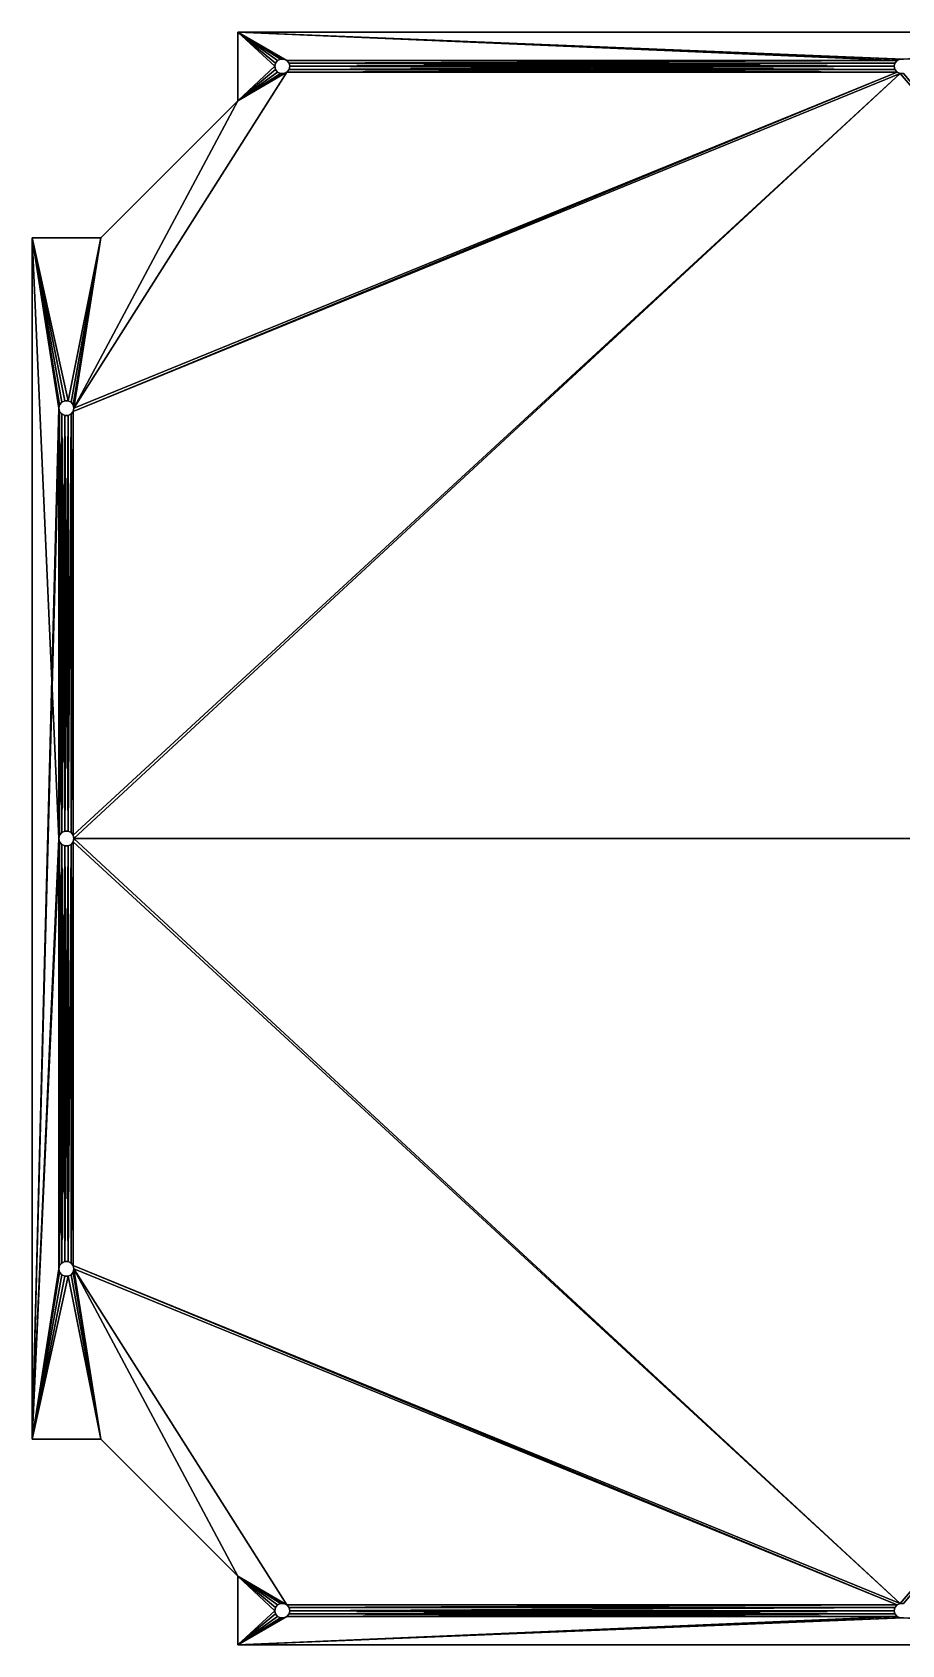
# Model space of a CAD drawing. Extents: x -382 to 382, y -355 to 355.
# Drawn here: x -382 to 0, y -355 to 355 of the extents above; entities that cross this region are included whole.
import ezdxf

# ---------------------------------------------------------------- set-up
doc = ezdxf.new("R2010")
doc.units = 0
doc.layers.get('0').update_dxf_attribs({"linetype": 'CONTINUOUS'})

msp = doc.modelspace()

# ---------------------------------------------------------------- linework, layer by layer
for points in [[(-292, 355, -4), (-270.441986, 342.579987, -4), (-271.765991, 343.21701, -4)], [(-292, 355, -4), (-271.765991, 343.21701, -4), (-273.234009, 343.21701, -4)], [(-292, 355, -4), (-273.234009, 343.21701, -4), (-274.558014, 342.579987, -4)], [(-292, 355, -4), (-274.558014, 342.579987, -4), (-275.472992, 341.432007, -4)], [(-292, 355, -4), (-275.472992, 341.432007, -4), (-275.799988, 340, -4)], [(-292, 355, -4), (-0.7343, 343.21701, -4), (-2.0575, 342.579987, -4)], [(-292, 355, -4), (-2.0575, 342.579987, -4), (-270.441986, 342.579987, -4)], [(-292, 324.796997, -4), (-292, 355, -4), (-275.799988, 340, -4)], [(-292, 355, -4), (292, 355, -4), (0.7343, 343.21701, -4)], [(-292, 355, -4), (0.7343, 343.21701, -4), (-0.7343, 343.21701, -4)], [(-275.799988, 340), (-292, 355), (-292, 324.796997)], [(-275.472992, 341.432007), (-292, 355), (-275.799988, 340)], [(-274.558014, 342.579987), (-292, 355), (-275.472992, 341.432007)], [(-273.234009, 343.21701), (-292, 355), (-274.558014, 342.579987)], [(-271.765991, 343.21701), (-292, 355), (-273.234009, 343.21701)], [(-270.441986, 342.579987), (-292, 355), (-271.765991, 343.21701)], [(-2.0575, 342.579987), (-292, 355), (-270.441986, 342.579987)], [(-0.7343, 343.21701), (-292, 355), (-2.0575, 342.579987)], [(292, 355), (-292, 355), (-0.7343, 343.21701)], [(-292, 355), (-292, 355, -4), (-292, 324.796997, -4)], [(-292, 355), (-292, 324.796997, -4), (-292, 324.796997)], [(292, 355), (-292, 355, -4), (-292, 355)], [(292, 355, -4), (-292, 355, -4), (292, 355)], [(292, 355), (-0.7343, 343.21701), (0.7343, 343.21701)], [(-275.799988, 340, -4), (-275.472992, 341.432007, -4), (-275.799988, 340)], [(-275.799988, 340), (-275.472992, 341.432007, -4), (-275.472992, 341.432007)], [(-275.472992, 341.432007), (-274.558014, 342.579987, -4), (-274.558014, 342.579987)], [(-275.472992, 341.432007, -4), (-274.558014, 342.579987, -4), (-275.472992, 341.432007)], [(-274.558014, 342.579987), (-273.234009, 343.21701, -4), (-273.234009, 343.21701)], [(-274.558014, 342.579987, -4), (-273.234009, 343.21701, -4), (-274.558014, 342.579987)], [(-273.234009, 343.21701), (-271.765991, 343.21701, -4), (-271.765991, 343.21701)], [(-273.234009, 343.21701, -4), (-271.765991, 343.21701, -4), (-273.234009, 343.21701)], [(-271.765991, 343.21701), (-270.441986, 342.579987, -4), (-270.441986, 342.579987)], [(-271.765991, 343.21701, -4), (-270.441986, 342.579987, -4), (-271.765991, 343.21701)], [(-270.441986, 342.579987), (-269.527008, 341.432007, -4), (-269.527008, 341.432007)], [(-270.441986, 342.579987, -4), (-269.527008, 341.432007, -4), (-270.441986, 342.579987)], [(-269.527008, 341.432007, -4), (-270.441986, 342.579987, -4), (-2.0575, 342.579987, -4)], [(-2.0575, 342.579987), (-270.441986, 342.579987), (-269.527008, 341.432007)], [(-269.527008, 341.432007, -4), (-2.0575, 342.579987, -4), (-2.9732, 341.432007, -4)], [(-2.0575, 342.579987), (-269.527008, 341.432007), (-2.9732, 341.432007)], [(-269.527008, 341.432007), (-269.527008, 341.432007, -4), (-269.200012, 340)], [(-269.527008, 341.432007, -4), (-269.200012, 340, -4), (-269.200012, 340)], [(-269.527008, 341.432007, -4), (-2.9732, 341.432007, -4), (-3.3, 340, -4)], [(-269.200012, 340, -4), (-269.527008, 341.432007, -4), (-3.3, 340, -4)], [(-2.9732, 341.432007), (-269.527008, 341.432007), (-269.200012, 340)], [(-2.9732, 341.432007), (-269.200012, 340), (-3.3, 340)], [(-3.3, 340, -4), (-2.9732, 341.432007, -4), (-3.3, 340)], [(-3.3, 340), (-2.9732, 341.432007, -4), (-2.9732, 341.432007)], [(-2.9732, 341.432007), (-2.0575, 342.579987, -4), (-2.0575, 342.579987)], [(-2.9732, 341.432007, -4), (-2.0575, 342.579987, -4), (-2.9732, 341.432007)], [(-2.0575, 342.579987), (-0.7343, 343.21701, -4), (-0.7343, 343.21701)], [(-2.0575, 342.579987, -4), (-0.7343, 343.21701, -4), (-2.0575, 342.579987)], [(-0.7343, 343.21701), (0.7343, 343.21701, -4), (0.7343, 343.21701)], [(-0.7343, 343.21701, -4), (0.7343, 343.21701, -4), (-0.7343, 343.21701)], [(-364.527008, 188.067993, -4), (-364.200012, 189.5, -4), (-2.0575, 337.420013, -4)], [(-364.527008, 188.067993, -4), (-2.0575, 337.420013, -4), (-0.7343, 336.78299, -4)], [(-2.0575, 337.420013), (-364.200012, 189.5), (-364.527008, 188.067993)], [(-0.7343, 336.78299), (-2.0575, 337.420013), (-364.527008, 188.067993)], [(-364.527008, 1.4318, -4), (-364.527008, 188.067993, -4), (-0.7343, 336.78299, -4)], [(-364.200012, 0, -4), (-364.527008, 1.4318, -4), (-0.7343, 336.78299, -4)], [(-0.7343, 336.78299), (-364.527008, 1.4318), (-364.200012, 0)], [(-0.7343, 336.78299), (-364.527008, 188.067993), (-364.527008, 1.4318)], [(-364.200012, 189.5, -4), (-270.441986, 337.420013, -4), (-2.0575, 337.420013, -4)], [(-364.200012, 189.5, -4), (-292, 324.796997, -4), (-270.441986, 337.420013, -4)], [(-270.441986, 337.420013), (-292, 324.796997), (-364.200012, 189.5)], [(-2.0575, 337.420013), (-270.441986, 337.420013), (-364.200012, 189.5)], [(-364.200012, 0, -4), (-0.7343, 336.78299, -4), (287.200012, 0, -4)], [(-0.7343, 336.78299), (-364.200012, 0), (287.200012, 0)], [(-292, 324.796997, -4), (-275.799988, 340, -4), (-275.472992, 338.567993, -4)], [(-275.799988, 340), (-292, 324.796997), (-275.472992, 338.567993)], [(-292, 324.796997, -4), (-275.472992, 338.567993, -4), (-274.558014, 337.420013, -4)], [(-275.472992, 338.567993), (-292, 324.796997), (-274.558014, 337.420013)], [(-292, 324.796997, -4), (-274.558014, 337.420013, -4), (-273.234009, 336.78299, -4)], [(-292, 324.796997, -4), (-271.765991, 336.78299, -4), (-270.441986, 337.420013, -4)], [(-273.234009, 336.78299), (-274.558014, 337.420013), (-292, 324.796997)], [(-270.441986, 337.420013), (-271.765991, 336.78299), (-292, 324.796997)], [(-292, 324.796997, -4), (-273.234009, 336.78299, -4), (-271.765991, 336.78299, -4)], [(-271.765991, 336.78299), (-273.234009, 336.78299), (-292, 324.796997)], [(-275.472992, 338.567993), (-275.472992, 338.567993, -4), (-275.799988, 340)], [(-275.472992, 338.567993, -4), (-275.799988, 340, -4), (-275.799988, 340)], [(-274.558014, 337.420013), (-275.472992, 338.567993, -4), (-275.472992, 338.567993)], [(-274.558014, 337.420013, -4), (-275.472992, 338.567993, -4), (-274.558014, 337.420013)], [(-273.234009, 336.78299), (-274.558014, 337.420013, -4), (-274.558014, 337.420013)], [(-273.234009, 336.78299, -4), (-274.558014, 337.420013, -4), (-273.234009, 336.78299)], [(-271.765991, 336.78299), (-273.234009, 336.78299, -4), (-273.234009, 336.78299)], [(-271.765991, 336.78299, -4), (-273.234009, 336.78299, -4), (-271.765991, 336.78299)], [(-270.441986, 337.420013), (-271.765991, 336.78299, -4), (-271.765991, 336.78299)], [(-270.441986, 337.420013, -4), (-271.765991, 336.78299, -4), (-270.441986, 337.420013)], [(-270.441986, 337.420013, -4), (-2.9732, 338.567993, -4), (-2.0575, 337.420013, -4)], [(-270.441986, 337.420013, -4), (-269.527008, 338.567993, -4), (-2.9732, 338.567993, -4)], [(-2.0575, 337.420013), (-269.527008, 338.567993), (-270.441986, 337.420013)], [(-269.527008, 338.567993), (-270.441986, 337.420013, -4), (-270.441986, 337.420013)], [(-269.527008, 338.567993, -4), (-270.441986, 337.420013, -4), (-269.527008, 338.567993)], [(-269.527008, 338.567993, -4), (-269.200012, 340, -4), (-2.9732, 338.567993, -4)], [(-3.3, 340), (-269.200012, 340), (-269.527008, 338.567993)], [(-3.3, 340), (-269.527008, 338.567993), (-2.9732, 338.567993)], [(-269.200012, 340, -4), (-269.527008, 338.567993, -4), (-269.200012, 340)], [(-269.200012, 340), (-269.527008, 338.567993, -4), (-269.527008, 338.567993)], [(-2.9732, 338.567993), (-269.527008, 338.567993), (-2.0575, 337.420013)], [(-269.200012, 340, -4), (-3.3, 340, -4), (-2.9732, 338.567993, -4)], [(-2.9732, 338.567993), (-2.9732, 338.567993, -4), (-3.3, 340)], [(-2.9732, 338.567993, -4), (-3.3, 340, -4), (-3.3, 340)], [(-2.0575, 337.420013), (-2.9732, 338.567993, -4), (-2.9732, 338.567993)], [(-2.0575, 337.420013, -4), (-2.9732, 338.567993, -4), (-2.0575, 337.420013)], [(-0.7343, 336.78299), (-2.0575, 337.420013, -4), (-2.0575, 337.420013)], [(-0.7343, 336.78299, -4), (-2.0575, 337.420013, -4), (-0.7343, 336.78299)], [(287.200012, 0, -4), (-0.7343, 336.78299, -4), (0.7343, 336.78299, -4)], [(0.7343, 336.78299), (-0.7343, 336.78299), (287.200012, 0)], [(0.7343, 336.78299), (-0.7343, 336.78299, -4), (-0.7343, 336.78299)], [(0.7343, 336.78299, -4), (-0.7343, 336.78299, -4), (0.7343, 336.78299)], [(-364.200012, 189.5, -4), (-352.296997, 264.5, -4), (-292, 324.796997, -4)], [(-292, 324.796997), (-352.296997, 264.5), (-364.200012, 189.5)], [(-292, 324.796997), (-292, 324.796997, -4), (-352.296997, 264.5, -4)], [(-292, 324.796997), (-352.296997, 264.5, -4), (-352.296997, 264.5)], [(-366.765991, 192.716995, -4), (-382.5, 264.5, -4), (-352.296997, 264.5, -4)], [(-368.234009, 192.716995, -4), (-382.5, 264.5, -4), (-366.765991, 192.716995, -4)], [(-369.558014, 192.080002, -4), (-382.5, 264.5, -4), (-368.234009, 192.716995, -4)], [(-370.472992, 190.932007, -4), (-382.5, 264.5, -4), (-369.558014, 192.080002, -4)], [(-370.799988, 189.5, -4), (-382.5, 264.5, -4), (-370.472992, 190.932007, -4)], [(-382.5, -264.5, -4), (-382.5, 264.5, -4), (-370.799988, 189.5, -4)], [(-382.5, 264.5), (-370.799988, 189.5), (-370.472992, 190.932007)], [(-382.5, 264.5), (-370.472992, 190.932007), (-369.558014, 192.080002)], [(-382.5, 264.5), (-369.558014, 192.080002), (-368.234009, 192.716995)], [(-382.5, 264.5), (-368.234009, 192.716995), (-366.765991, 192.716995)], [(-382.5, 264.5), (-370.799988, 0), (-370.799988, 189.5)], [(-352.296997, 264.5), (-382.5, 264.5), (-366.765991, 192.716995)], [(-382.5, 264.5), (-382.5, -264.5), (-370.799988, 0)], [(-352.296997, 264.5, -4), (-382.5, 264.5), (-352.296997, 264.5)], [(-352.296997, 264.5, -4), (-382.5, 264.5, -4), (-382.5, 264.5)], [(-382.5, 264.5, -4), (-382.5, -264.5, -4), (-382.5, -264.5)], [(-382.5, 264.5), (-382.5, 264.5, -4), (-382.5, -264.5)], [(-366.765991, 192.716995, -4), (-352.296997, 264.5, -4), (-365.441986, 192.080002, -4)], [(-352.296997, 264.5), (-366.765991, 192.716995), (-365.441986, 192.080002)], [(-364.527008, 190.932007, -4), (-365.441986, 192.080002, -4), (-352.296997, 264.5, -4)], [(-352.296997, 264.5), (-365.441986, 192.080002), (-364.527008, 190.932007)], [(-364.200012, 189.5, -4), (-364.527008, 190.932007, -4), (-352.296997, 264.5, -4)], [(-352.296997, 264.5), (-364.527008, 190.932007), (-364.200012, 189.5)], [(-370.472992, 190.932007), (-369.558014, 192.080002, -4), (-369.558014, 192.080002)], [(-370.472992, 190.932007, -4), (-369.558014, 192.080002, -4), (-370.472992, 190.932007)], [(-369.558014, 192.080002), (-368.234009, 192.716995, -4), (-368.234009, 192.716995)], [(-369.558014, 192.080002, -4), (-368.234009, 192.716995, -4), (-369.558014, 192.080002)], [(-368.234009, 192.716995), (-366.765991, 192.716995, -4), (-366.765991, 192.716995)], [(-368.234009, 192.716995, -4), (-366.765991, 192.716995, -4), (-368.234009, 192.716995)], [(-366.765991, 192.716995), (-365.441986, 192.080002, -4), (-365.441986, 192.080002)], [(-366.765991, 192.716995, -4), (-365.441986, 192.080002, -4), (-366.765991, 192.716995)], [(-365.441986, 192.080002), (-364.527008, 190.932007, -4), (-364.527008, 190.932007)], [(-365.441986, 192.080002, -4), (-364.527008, 190.932007, -4), (-365.441986, 192.080002)], [(-382.5, -264.5, -4), (-370.799988, 189.5, -4), (-370.472992, 188.067993, -4)], [(-382.5, -264.5, -4), (-370.472992, 188.067993, -4), (-370.799988, 0, -4)], [(-370.799988, 189.5, -4), (-370.472992, 190.932007, -4), (-370.799988, 189.5)], [(-370.799988, 189.5), (-370.472992, 190.932007, -4), (-370.472992, 190.932007)], [(-370.799988, 189.5), (-370.799988, 0), (-370.472992, 188.067993)], [(-370.472992, 188.067993), (-370.472992, 188.067993, -4), (-370.799988, 189.5)], [(-370.472992, 188.067993, -4), (-370.799988, 189.5, -4), (-370.799988, 189.5)], [(-370.799988, 0, -4), (-370.472992, 188.067993, -4), (-370.472992, 1.4318, -4)], [(-370.472992, 188.067993), (-370.799988, 0), (-370.472992, 1.4318)], [(-370.472992, 1.4318, -4), (-370.472992, 188.067993, -4), (-369.558014, 186.919998, -4)], [(-370.472992, 188.067993), (-369.558014, 2.58), (-369.558014, 186.919998)], [(-370.472992, 188.067993), (-370.472992, 1.4318), (-369.558014, 2.58)], [(-369.558014, 186.919998), (-370.472992, 188.067993, -4), (-370.472992, 188.067993)], [(-369.558014, 186.919998, -4), (-370.472992, 188.067993, -4), (-369.558014, 186.919998)], [(-370.472992, 1.4318, -4), (-369.558014, 186.919998, -4), (-369.558014, 2.58, -4)], [(-368.234009, 3.2173, -4), (-369.558014, 186.919998, -4), (-368.234009, 186.283005, -4)], [(-369.558014, 2.58, -4), (-369.558014, 186.919998, -4), (-368.234009, 3.2173, -4)], [(-368.234009, 186.283005), (-369.558014, 186.919998), (-369.558014, 2.58)], [(-368.234009, 186.283005), (-369.558014, 186.919998, -4), (-369.558014, 186.919998)], [(-368.234009, 186.283005, -4), (-369.558014, 186.919998, -4), (-368.234009, 186.283005)], [(-368.234009, 186.283005), (-369.558014, 2.58), (-368.234009, 3.2173)], [(-366.765991, 3.2173, -4), (-368.234009, 186.283005, -4), (-366.765991, 186.283005, -4)], [(-368.234009, 3.2173, -4), (-368.234009, 186.283005, -4), (-366.765991, 3.2173, -4)], [(-366.765991, 186.283005), (-368.234009, 186.283005), (-368.234009, 3.2173)], [(-366.765991, 186.283005), (-368.234009, 3.2173), (-366.765991, 3.2173)], [(-366.765991, 186.283005), (-368.234009, 186.283005, -4), (-368.234009, 186.283005)], [(-366.765991, 186.283005, -4), (-368.234009, 186.283005, -4), (-366.765991, 186.283005)], [(-366.765991, 3.2173, -4), (-366.765991, 186.283005, -4), (-365.441986, 186.919998, -4)], [(-366.765991, 3.2173, -4), (-365.441986, 186.919998, -4), (-365.441986, 2.58, -4)], [(-365.441986, 186.919998), (-366.765991, 3.2173), (-365.441986, 2.58)], [(-365.441986, 186.919998), (-366.765991, 186.283005), (-366.765991, 3.2173)], [(-365.441986, 186.919998), (-366.765991, 186.283005, -4), (-366.765991, 186.283005)], [(-365.441986, 186.919998, -4), (-366.765991, 186.283005, -4), (-365.441986, 186.919998)], [(-364.527008, 1.4318, -4), (-365.441986, 186.919998, -4), (-364.527008, 188.067993, -4)], [(-364.527008, 188.067993), (-365.441986, 186.919998), (-364.527008, 1.4318)], [(-364.527008, 188.067993), (-365.441986, 186.919998, -4), (-365.441986, 186.919998)], [(-364.527008, 188.067993, -4), (-365.441986, 186.919998, -4), (-364.527008, 188.067993)], [(-364.527008, 1.4318, -4), (-365.441986, 2.58, -4), (-365.441986, 186.919998, -4)], [(-365.441986, 186.919998), (-365.441986, 2.58), (-364.527008, 1.4318)], [(-364.527008, 190.932007), (-364.527008, 190.932007, -4), (-364.200012, 189.5)], [(-364.527008, 190.932007, -4), (-364.200012, 189.5, -4), (-364.200012, 189.5)], [(-364.200012, 189.5, -4), (-364.527008, 188.067993, -4), (-364.200012, 189.5)], [(-364.200012, 189.5), (-364.527008, 188.067993, -4), (-364.527008, 188.067993)], [(-382.5, -264.5, -4), (-370.799988, 0, -4), (-370.472992, -1.4318, -4)], [(-370.799988, 0), (-382.5, -264.5), (-370.799988, -189.5)], [(-370.799988, 0, -4), (-370.472992, 1.4318, -4), (-370.799988, 0)], [(-370.799988, 0), (-370.472992, 1.4318, -4), (-370.472992, 1.4318)], [(-370.799988, 0), (-370.799988, -189.5), (-370.472992, -188.067993)], [(-370.799988, 0), (-370.472992, -188.067993), (-370.472992, -1.4318)], [(-370.472992, -1.4318), (-370.472992, -1.4318, -4), (-370.799988, 0)], [(-370.472992, -1.4318, -4), (-370.799988, 0, -4), (-370.799988, 0)], [(-370.472992, 1.4318), (-369.558014, 2.58, -4), (-369.558014, 2.58)], [(-370.472992, 1.4318, -4), (-369.558014, 2.58, -4), (-370.472992, 1.4318)], [(-369.558014, 2.58), (-368.234009, 3.2173, -4), (-368.234009, 3.2173)], [(-369.558014, 2.58, -4), (-368.234009, 3.2173, -4), (-369.558014, 2.58)], [(-368.234009, 3.2173), (-366.765991, 3.2173, -4), (-366.765991, 3.2173)], [(-368.234009, 3.2173, -4), (-366.765991, 3.2173, -4), (-368.234009, 3.2173)], [(-366.765991, 3.2173), (-365.441986, 2.58, -4), (-365.441986, 2.58)], [(-366.765991, 3.2173, -4), (-365.441986, 2.58, -4), (-366.765991, 3.2173)], [(-365.441986, 2.58), (-364.527008, 1.4318, -4), (-364.527008, 1.4318)], [(-365.441986, 2.58, -4), (-364.527008, 1.4318, -4), (-365.441986, 2.58)], [(-364.527008, 1.4318), (-364.527008, 1.4318, -4), (-364.200012, 0)], [(-364.527008, 1.4318, -4), (-364.200012, 0, -4), (-364.200012, 0)], [(-364.527008, -1.4318, -4), (-364.200012, 0, -4), (-0.7343, -336.78299, -4)], [(-0.7343, -336.78299), (-364.200012, 0), (-364.527008, -1.4318)], [(-364.200012, 0, -4), (-364.527008, -1.4318, -4), (-364.200012, 0)], [(-364.200012, 0), (-364.527008, -1.4318, -4), (-364.527008, -1.4318)], [(-364.200012, 0, -4), (287.200012, 0, -4), (-0.7343, -336.78299, -4)], [(287.200012, 0), (-364.200012, 0), (-0.7343, -336.78299)], [(-0.7343, -336.78299, -4), (287.200012, 0, -4), (0.7343, -336.78299, -4)], [(287.200012, 0), (-0.7343, -336.78299), (0.7343, -336.78299)], [(-382.5, -264.5, -4), (-370.472992, -1.4318, -4), (-370.799988, -189.5, -4)], [(-370.799988, -189.5, -4), (-370.472992, -1.4318, -4), (-370.472992, -188.067993, -4)], [(-370.472992, -188.067993, -4), (-370.472992, -1.4318, -4), (-369.558014, -2.58, -4)], [(-370.472992, -1.4318), (-370.472992, -188.067993), (-369.558014, -186.919998)], [(-370.472992, -1.4318), (-369.558014, -186.919998), (-369.558014, -2.58)], [(-369.558014, -2.58), (-370.472992, -1.4318, -4), (-370.472992, -1.4318)], [(-369.558014, -2.58, -4), (-370.472992, -1.4318, -4), (-369.558014, -2.58)], [(-370.472992, -188.067993, -4), (-369.558014, -2.58, -4), (-369.558014, -186.919998, -4)], [(-368.234009, -186.283005, -4), (-369.558014, -2.58, -4), (-368.234009, -3.2173, -4)], [(-369.558014, -186.919998, -4), (-369.558014, -2.58, -4), (-368.234009, -186.283005, -4)], [(-368.234009, -3.2173), (-369.558014, -2.58), (-369.558014, -186.919998)], [(-368.234009, -3.2173), (-369.558014, -2.58, -4), (-369.558014, -2.58)], [(-368.234009, -3.2173, -4), (-369.558014, -2.58, -4), (-368.234009, -3.2173)], [(-368.234009, -3.2173), (-369.558014, -186.919998), (-368.234009, -186.283005)], [(-366.765991, -186.283005, -4), (-368.234009, -3.2173, -4), (-366.765991, -3.2173, -4)], [(-368.234009, -186.283005, -4), (-368.234009, -3.2173, -4), (-366.765991, -186.283005, -4)], [(-366.765991, -3.2173), (-368.234009, -186.283005), (-366.765991, -186.283005)], [(-366.765991, -3.2173), (-368.234009, -3.2173), (-368.234009, -186.283005)], [(-366.765991, -3.2173), (-368.234009, -3.2173, -4), (-368.234009, -3.2173)], [(-366.765991, -3.2173, -4), (-368.234009, -3.2173, -4), (-366.765991, -3.2173)], [(-366.765991, -186.283005, -4), (-365.441986, -2.58, -4), (-365.441986, -186.919998, -4)], [(-366.765991, -186.283005, -4), (-366.765991, -3.2173, -4), (-365.441986, -2.58, -4)], [(-365.441986, -2.58), (-366.765991, -3.2173), (-366.765991, -186.283005)], [(-365.441986, -2.58), (-366.765991, -186.283005), (-365.441986, -186.919998)], [(-365.441986, -2.58), (-366.765991, -3.2173, -4), (-366.765991, -3.2173)], [(-365.441986, -2.58, -4), (-366.765991, -3.2173, -4), (-365.441986, -2.58)], [(-364.527008, -188.067993, -4), (-365.441986, -2.58, -4), (-364.527008, -1.4318, -4)], [(-364.527008, -1.4318), (-365.441986, -2.58), (-365.441986, -186.919998)], [(-364.527008, -1.4318), (-365.441986, -186.919998), (-364.527008, -188.067993)], [(-364.527008, -1.4318), (-365.441986, -2.58, -4), (-365.441986, -2.58)], [(-364.527008, -1.4318, -4), (-365.441986, -2.58, -4), (-364.527008, -1.4318)], [(-364.527008, -188.067993, -4), (-365.441986, -186.919998, -4), (-365.441986, -2.58, -4)], [(-364.527008, -188.067993, -4), (-364.527008, -1.4318, -4), (-0.7343, -336.78299, -4)], [(-0.7343, -336.78299), (-364.527008, -1.4318), (-364.527008, -188.067993)], [(-382.5, -264.5, -4), (-370.799988, -189.5, -4), (-370.472992, -190.932007, -4)], [(-370.799988, -189.5), (-382.5, -264.5), (-370.472992, -190.932007)], [(-382.5, -264.5, -4), (-370.472992, -190.932007, -4), (-369.558014, -192.080002, -4)], [(-370.472992, -190.932007), (-382.5, -264.5), (-369.558014, -192.080002)], [(-370.799988, -189.5, -4), (-370.472992, -188.067993, -4), (-370.799988, -189.5)], [(-370.799988, -189.5), (-370.472992, -188.067993, -4), (-370.472992, -188.067993)], [(-370.472992, -190.932007), (-370.472992, -190.932007, -4), (-370.799988, -189.5)], [(-370.472992, -190.932007, -4), (-370.799988, -189.5, -4), (-370.799988, -189.5)], [(-370.472992, -188.067993), (-369.558014, -186.919998, -4), (-369.558014, -186.919998)], [(-370.472992, -188.067993, -4), (-369.558014, -186.919998, -4), (-370.472992, -188.067993)], [(-369.558014, -192.080002), (-370.472992, -190.932007, -4), (-370.472992, -190.932007)], [(-369.558014, -192.080002, -4), (-370.472992, -190.932007, -4), (-369.558014, -192.080002)], [(-369.558014, -186.919998), (-368.234009, -186.283005, -4), (-368.234009, -186.283005)], [(-369.558014, -186.919998, -4), (-368.234009, -186.283005, -4), (-369.558014, -186.919998)], [(-368.234009, -186.283005), (-366.765991, -186.283005, -4), (-366.765991, -186.283005)], [(-368.234009, -186.283005, -4), (-366.765991, -186.283005, -4), (-368.234009, -186.283005)], [(-366.765991, -186.283005), (-365.441986, -186.919998, -4), (-365.441986, -186.919998)], [(-366.765991, -186.283005, -4), (-365.441986, -186.919998, -4), (-366.765991, -186.283005)], [(-365.441986, -186.919998), (-364.527008, -188.067993, -4), (-364.527008, -188.067993)], [(-365.441986, -186.919998, -4), (-364.527008, -188.067993, -4), (-365.441986, -186.919998)], [(-352.296997, -264.5, -4), (-365.441986, -192.080002, -4), (-364.527008, -190.932007, -4)], [(-364.527008, -190.932007), (-365.441986, -192.080002), (-352.296997, -264.5)], [(-364.527008, -190.932007), (-365.441986, -192.080002, -4), (-365.441986, -192.080002)], [(-364.527008, -190.932007, -4), (-365.441986, -192.080002, -4), (-364.527008, -190.932007)], [(-364.527008, -188.067993), (-364.527008, -188.067993, -4), (-364.200012, -189.5)], [(-364.527008, -188.067993, -4), (-364.200012, -189.5, -4), (-364.200012, -189.5)], [(-364.527008, -188.067993, -4), (-0.7343, -336.78299, -4), (-2.0575, -337.420013, -4)], [(-364.200012, -189.5, -4), (-364.527008, -188.067993, -4), (-2.0575, -337.420013, -4)], [(-2.0575, -337.420013), (-364.527008, -188.067993), (-364.200012, -189.5)], [(-0.7343, -336.78299), (-364.527008, -188.067993), (-2.0575, -337.420013)], [(-352.296997, -264.5, -4), (-364.527008, -190.932007, -4), (-364.200012, -189.5, -4)], [(-364.200012, -189.5), (-364.527008, -190.932007), (-352.296997, -264.5)], [(-364.200012, -189.5, -4), (-364.527008, -190.932007, -4), (-364.200012, -189.5)], [(-364.200012, -189.5), (-364.527008, -190.932007, -4), (-364.527008, -190.932007)], [(-270.441986, -337.420013, -4), (-364.200012, -189.5, -4), (-2.0575, -337.420013, -4)], [(-292, -324.796997, -4), (-364.200012, -189.5, -4), (-270.441986, -337.420013, -4)], [(-352.296997, -264.5, -4), (-364.200012, -189.5, -4), (-292, -324.796997, -4)], [(-364.200012, -189.5), (-352.296997, -264.5), (-292, -324.796997)], [(-364.200012, -189.5), (-292, -324.796997), (-270.441986, -337.420013)], [(-2.0575, -337.420013), (-364.200012, -189.5), (-270.441986, -337.420013)], [(-382.5, -264.5, -4), (-369.558014, -192.080002, -4), (-368.234009, -192.716995, -4)], [(-368.234009, -192.716995), (-369.558014, -192.080002), (-382.5, -264.5)], [(-382.5, -264.5, -4), (-366.765991, -192.716995, -4), (-352.296997, -264.5, -4)], [(-382.5, -264.5, -4), (-368.234009, -192.716995, -4), (-366.765991, -192.716995, -4)], [(-366.765991, -192.716995), (-382.5, -264.5), (-352.296997, -264.5)], [(-366.765991, -192.716995), (-368.234009, -192.716995), (-382.5, -264.5)], [(-368.234009, -192.716995), (-369.558014, -192.080002, -4), (-369.558014, -192.080002)], [(-368.234009, -192.716995, -4), (-369.558014, -192.080002, -4), (-368.234009, -192.716995)], [(-366.765991, -192.716995), (-368.234009, -192.716995, -4), (-368.234009, -192.716995)], [(-366.765991, -192.716995, -4), (-368.234009, -192.716995, -4), (-366.765991, -192.716995)], [(-352.296997, -264.5, -4), (-366.765991, -192.716995, -4), (-365.441986, -192.080002, -4)], [(-365.441986, -192.080002), (-366.765991, -192.716995), (-352.296997, -264.5)], [(-365.441986, -192.080002), (-366.765991, -192.716995, -4), (-366.765991, -192.716995)], [(-365.441986, -192.080002, -4), (-366.765991, -192.716995, -4), (-365.441986, -192.080002)], [(-352.296997, -264.5), (-382.5, -264.5), (-382.5, -264.5, -4)], [(-352.296997, -264.5, -4), (-352.296997, -264.5), (-382.5, -264.5, -4)], [(-352.296997, -264.5, -4), (-292, -324.796997), (-352.296997, -264.5)], [(-352.296997, -264.5, -4), (-292, -324.796997, -4), (-292, -324.796997)], [(-292, -324.796997, -4), (-270.441986, -337.420013, -4), (-271.765991, -336.78299, -4)], [(-292, -324.796997, -4), (-271.765991, -336.78299, -4), (-273.234009, -336.78299, -4)], [(-292, -324.796997, -4), (-273.234009, -336.78299, -4), (-274.558014, -337.420013, -4)], [(-292, -324.796997, -4), (-274.558014, -337.420013, -4), (-275.472992, -338.567993, -4)], [(-292, -324.796997, -4), (-275.472992, -338.567993, -4), (-275.799988, -340, -4)], [(-292, -355, -4), (-292, -324.796997, -4), (-275.799988, -340, -4)], [(-275.799988, -340), (-292, -324.796997), (-292, -355)], [(-275.472992, -338.567993), (-292, -324.796997), (-275.799988, -340)], [(-274.558014, -337.420013), (-292, -324.796997), (-275.472992, -338.567993)], [(-273.234009, -336.78299), (-292, -324.796997), (-274.558014, -337.420013)], [(-271.765991, -336.78299), (-292, -324.796997), (-273.234009, -336.78299)], [(-270.441986, -337.420013), (-292, -324.796997), (-271.765991, -336.78299)], [(-292, -324.796997), (-292, -324.796997, -4), (-292, -355, -4)], [(-292, -324.796997), (-292, -355, -4), (-292, -355)], [(-292, -355, -4), (-275.799988, -340, -4), (-275.472992, -341.432007, -4)], [(-275.799988, -340), (-292, -355), (-275.472992, -341.432007)], [(-275.799988, -340, -4), (-275.472992, -338.567993, -4), (-275.799988, -340)], [(-275.799988, -340), (-275.472992, -338.567993, -4), (-275.472992, -338.567993)], [(-275.472992, -341.432007), (-275.472992, -341.432007, -4), (-275.799988, -340)], [(-275.472992, -341.432007, -4), (-275.799988, -340, -4), (-275.799988, -340)], [(-275.472992, -338.567993), (-274.558014, -337.420013, -4), (-274.558014, -337.420013)], [(-275.472992, -338.567993, -4), (-274.558014, -337.420013, -4), (-275.472992, -338.567993)], [(-274.558014, -337.420013), (-273.234009, -336.78299, -4), (-273.234009, -336.78299)], [(-274.558014, -337.420013, -4), (-273.234009, -336.78299, -4), (-274.558014, -337.420013)], [(-273.234009, -336.78299), (-271.765991, -336.78299, -4), (-271.765991, -336.78299)], [(-273.234009, -336.78299, -4), (-271.765991, -336.78299, -4), (-273.234009, -336.78299)], [(-271.765991, -336.78299), (-270.441986, -337.420013, -4), (-270.441986, -337.420013)], [(-271.765991, -336.78299, -4), (-270.441986, -337.420013, -4), (-271.765991, -336.78299)], [(-270.441986, -337.420013), (-269.527008, -338.567993, -4), (-269.527008, -338.567993)], [(-270.441986, -337.420013, -4), (-269.527008, -338.567993, -4), (-270.441986, -337.420013)], [(-269.527008, -338.567993, -4), (-270.441986, -337.420013, -4), (-2.0575, -337.420013, -4)], [(-2.0575, -337.420013), (-270.441986, -337.420013), (-269.527008, -338.567993)], [(-269.527008, -338.567993, -4), (-2.0575, -337.420013, -4), (-2.9732, -338.567993, -4)], [(-2.0575, -337.420013), (-269.527008, -338.567993), (-2.9732, -338.567993)], [(-269.527008, -338.567993), (-269.527008, -338.567993, -4), (-269.200012, -340)], [(-269.527008, -338.567993, -4), (-269.200012, -340, -4), (-269.200012, -340)], [(-269.200012, -340, -4), (-269.527008, -338.567993, -4), (-2.9732, -338.567993, -4)], [(-2.9732, -338.567993), (-269.527008, -338.567993), (-269.200012, -340)], [(-269.527008, -341.432007, -4), (-269.200012, -340, -4), (-2.9732, -341.432007, -4)], [(-3.3, -340), (-269.527008, -341.432007), (-2.9732, -341.432007)], [(-3.3, -340), (-269.200012, -340), (-269.527008, -341.432007)], [(-269.200012, -340, -4), (-269.527008, -341.432007, -4), (-269.200012, -340)], [(-269.200012, -340), (-269.527008, -341.432007, -4), (-269.527008, -341.432007)], [(-269.200012, -340, -4), (-2.9732, -338.567993, -4), (-3.3, -340, -4)], [(-2.9732, -338.567993), (-269.200012, -340), (-3.3, -340)], [(-269.200012, -340, -4), (-3.3, -340, -4), (-2.9732, -341.432007, -4)], [(-3.3, -340, -4), (-2.9732, -338.567993, -4), (-3.3, -340)], [(-3.3, -340), (-2.9732, -338.567993, -4), (-2.9732, -338.567993)], [(-2.9732, -341.432007), (-2.9732, -341.432007, -4), (-3.3, -340)], [(-2.9732, -341.432007, -4), (-3.3, -340, -4), (-3.3, -340)], [(-2.9732, -338.567993), (-2.0575, -337.420013, -4), (-2.0575, -337.420013)], [(-2.9732, -338.567993, -4), (-2.0575, -337.420013, -4), (-2.9732, -338.567993)], [(-2.0575, -337.420013), (-0.7343, -336.78299, -4), (-0.7343, -336.78299)], [(-2.0575, -337.420013, -4), (-0.7343, -336.78299, -4), (-2.0575, -337.420013)], [(-0.7343, -336.78299), (0.7343, -336.78299, -4), (0.7343, -336.78299)], [(-0.7343, -336.78299, -4), (0.7343, -336.78299, -4), (-0.7343, -336.78299)], [(-292, -355, -4), (-275.472992, -341.432007, -4), (-274.558014, -342.579987, -4)], [(-275.472992, -341.432007), (-292, -355), (-274.558014, -342.579987)], [(-292, -355, -4), (-270.441986, -342.579987, -4), (-2.0575, -342.579987, -4)], [(-292, -355, -4), (-2.0575, -342.579987, -4), (-0.7343, -343.21701, -4)], [(-292, -355, -4), (-274.558014, -342.579987, -4), (-273.234009, -343.21701, -4)], [(-292, -355, -4), (-271.765991, -343.21701, -4), (-270.441986, -342.579987, -4)], [(-273.234009, -343.21701), (-274.558014, -342.579987), (-292, -355)], [(-270.441986, -342.579987), (-271.765991, -343.21701), (-292, -355)], [(-2.0575, -342.579987), (-270.441986, -342.579987), (-292, -355)], [(-0.7343, -343.21701), (-2.0575, -342.579987), (-292, -355)], [(-292, -355, -4), (-273.234009, -343.21701, -4), (-271.765991, -343.21701, -4)], [(292, -355, -4), (-292, -355, -4), (-0.7343, -343.21701, -4)], [(-271.765991, -343.21701), (-273.234009, -343.21701), (-292, -355)], [(-292, -355), (292, -355), (0.7343, -343.21701)], [(-292, -355), (0.7343, -343.21701), (-0.7343, -343.21701)], [(-274.558014, -342.579987), (-275.472992, -341.432007, -4), (-275.472992, -341.432007)], [(-274.558014, -342.579987, -4), (-275.472992, -341.432007, -4), (-274.558014, -342.579987)], [(-273.234009, -343.21701), (-274.558014, -342.579987, -4), (-274.558014, -342.579987)], [(-273.234009, -343.21701, -4), (-274.558014, -342.579987, -4), (-273.234009, -343.21701)], [(-271.765991, -343.21701), (-273.234009, -343.21701, -4), (-273.234009, -343.21701)], [(-271.765991, -343.21701, -4), (-273.234009, -343.21701, -4), (-271.765991, -343.21701)], [(-270.441986, -342.579987), (-271.765991, -343.21701, -4), (-271.765991, -343.21701)], [(-270.441986, -342.579987, -4), (-271.765991, -343.21701, -4), (-270.441986, -342.579987)], [(-270.441986, -342.579987, -4), (-269.527008, -341.432007, -4), (-2.9732, -341.432007, -4)], [(-270.441986, -342.579987, -4), (-2.9732, -341.432007, -4), (-2.0575, -342.579987, -4)], [(-2.0575, -342.579987), (-269.527008, -341.432007), (-270.441986, -342.579987)], [(-269.527008, -341.432007), (-270.441986, -342.579987, -4), (-270.441986, -342.579987)], [(-269.527008, -341.432007, -4), (-270.441986, -342.579987, -4), (-269.527008, -341.432007)], [(-2.9732, -341.432007), (-269.527008, -341.432007), (-2.0575, -342.579987)], [(-2.0575, -342.579987), (-2.9732, -341.432007, -4), (-2.9732, -341.432007)], [(-2.0575, -342.579987, -4), (-2.9732, -341.432007, -4), (-2.0575, -342.579987)], [(-0.7343, -343.21701), (-2.0575, -342.579987, -4), (-2.0575, -342.579987)], [(-0.7343, -343.21701, -4), (-2.0575, -342.579987, -4), (-0.7343, -343.21701)], [(292, -355, -4), (-0.7343, -343.21701, -4), (0.7343, -343.21701, -4)], [(0.7343, -343.21701), (-0.7343, -343.21701, -4), (-0.7343, -343.21701)], [(0.7343, -343.21701, -4), (-0.7343, -343.21701, -4), (0.7343, -343.21701)], [(292, -355), (-292, -355), (-292, -355, -4)], [(292, -355, -4), (292, -355), (-292, -355, -4)]]:
    msp.add_3dface(points)

doc.saveas('drawing.dxf')
